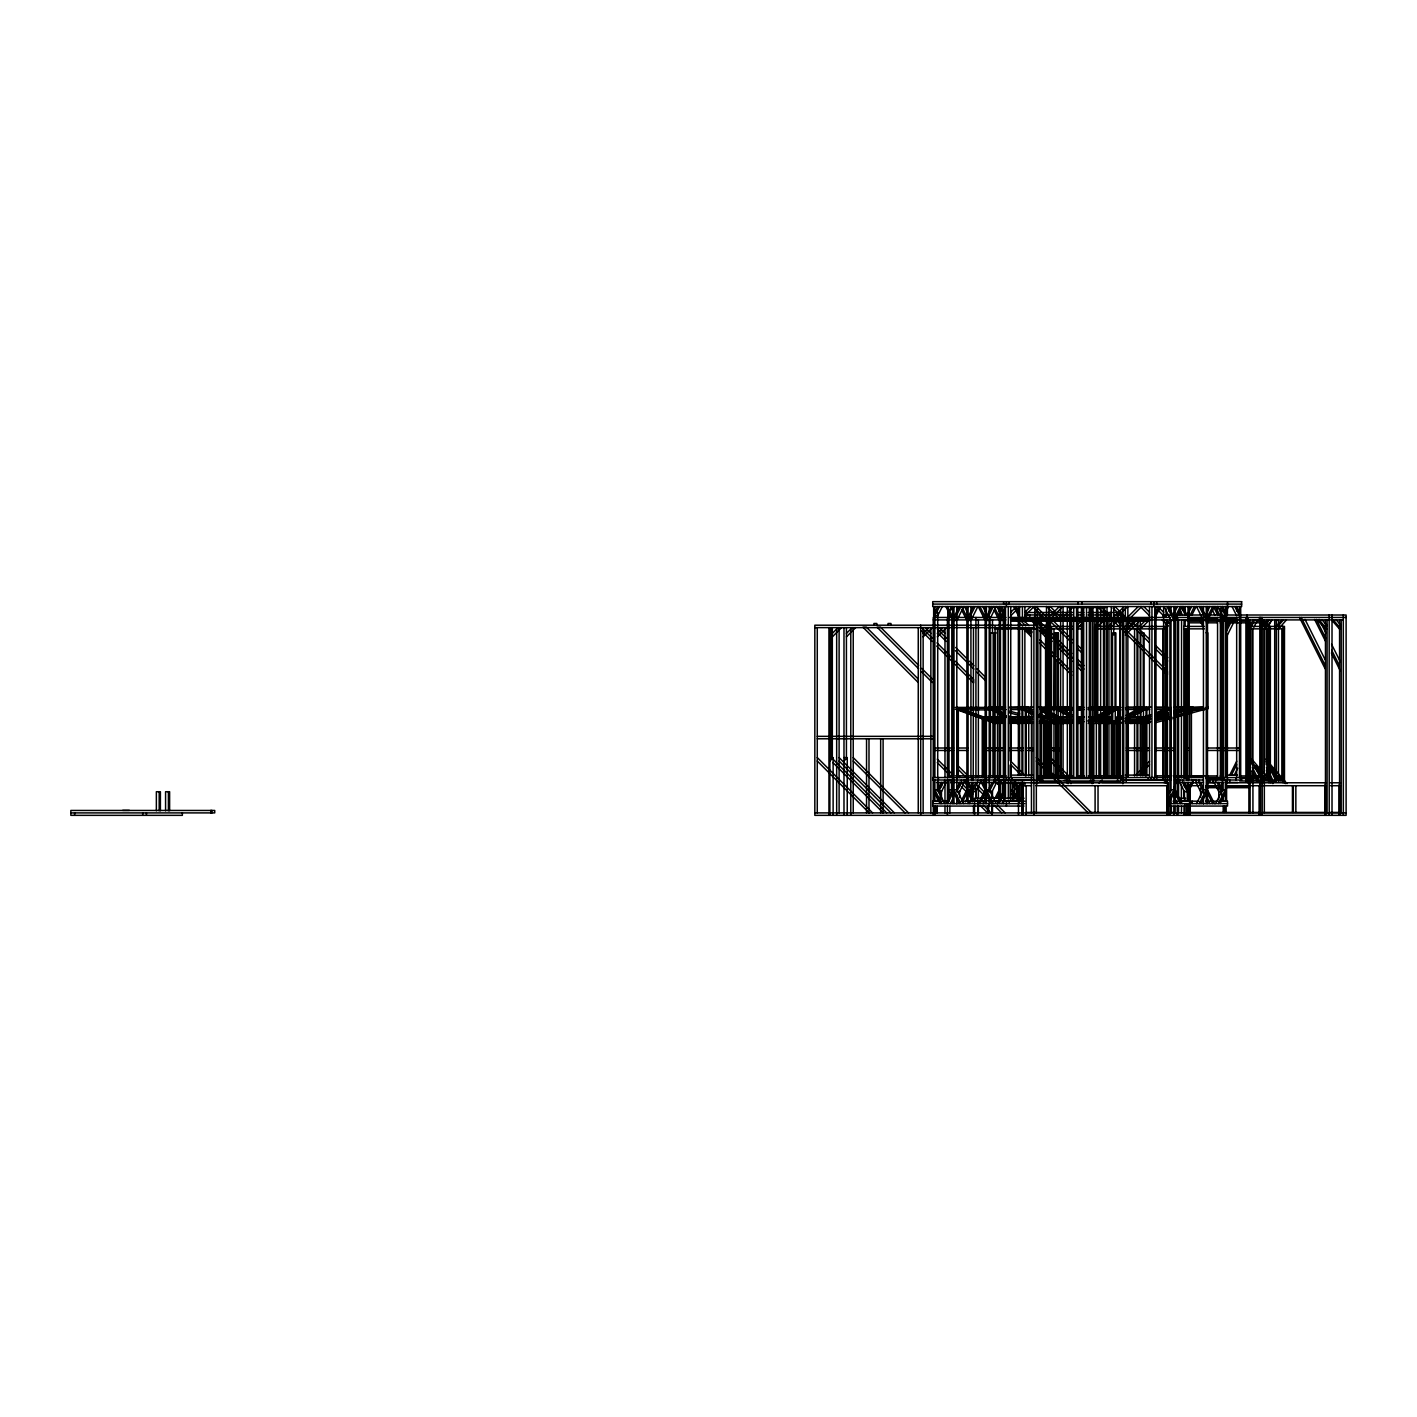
<?xml version="1.0" encoding="UTF-8"?>
<svg xmlns="http://www.w3.org/2000/svg" width="1417" height="1417" viewBox="0 0 1417 1417"><rect width="100%" height="100%" fill="white"/><g stroke="black" fill="none" stroke-linecap="round" stroke-linejoin="round"><path stroke-width="1.5" d="M989.81 707.065L989.828 632.956L993.211 632.956L993.211 707.526L990.678 707.526L990.678 632.956M990.43 775.843L990.43 709.191L993.813 709.634L993.831 775.843M992.963 709.864L992.98 777.561M1010.179 776.038L1010.179 765.074M1010.179 760.699L1010.179 719.074M1054.443 708.535L1054.673 658.94M1054.673 654.583L1054.673 632.779L1058.393 632.956L1058.393 707.526L1057.543 632.956M1054.992 707.065L1055.01 632.956M1115.037 632.956L1115.037 707.526L1112.504 707.526L1112.504 632.956L1115.888 632.956L1115.905 707.065L1088.646 721.678M1128.269 718.525L1128.269 775.843L1128.269 718.791M1143.253 632.956L1143.253 707.526L1140.72 707.526L1140.72 632.956L1144.104 632.956L1144.104 707.065L1126.586 716.453M1260.581 617.458L1260.581 815.342M989.261 708.535L989.491 706.888L1005.627 707.065M1008.833 715.904L1020.027 721.891L1019.797 723.556L1017.264 723.556L1017.495 721.891L1010.02 717.888M1056.993 708.535L1057.206 706.888M993.671 709.563L993.972 707.933L1005.025 707.933M1010.268 718.454L1010.551 716.825L1032.674 716.825M1011.88 719.322L1012.163 717.693L1032.072 717.693M1082.871 722.44L1083.173 720.81M996.877 723.502L997.32 721.855M1058.375 718.454L1058.818 716.825L1060.43 717.693M1064.521 721.678L1064.078 723.308L1062.467 722.44M1065.814 722.44L1066.257 720.81M1065.761 723.308L1066.204 721.678M1030.301 718.454L1030.885 716.825M934.883 612.303L937.771 606.547M939.489 606.547L934.883 615.757L937.717 615.757L942.323 606.547M949.957 610.373L951.887 606.547M953.995 616.98L959.203 606.547M960.939 606.547L953.995 620.433L956.812 620.433L963.755 606.547M968.112 616.98L973.32 606.547M975.055 606.547L968.112 620.433L970.928 620.433L977.872 606.547M986.391 616.98L991.599 606.547M993.317 606.547L986.391 620.433L989.208 620.433L996.151 606.547M1000.491 616.98L1003.112 611.754M1003.962 613.49L1000.491 620.433L1003.325 620.433L1005.06 616.962M938.656 788.206L941.526 782.45L941.473 786.612M943.261 782.45L938.656 791.66L941.473 791.66L946.078 782.45M945.83 803.616L952.773 789.73M947.548 803.616L952.773 793.183M956.812 788.206L959.699 782.45M950.382 803.616L952.986 798.409M964.233 780.005L964.233 782.45L959.628 791.66L956.812 791.66L961.417 782.45L961.417 780.005M961.682 800.144L966.89 789.73M962.533 801.88L966.89 793.183M965.367 801.88L967.102 798.409M973.001 788.206L975.888 782.45M980.44 780.005L980.44 782.45L975.835 791.66L973.001 791.66L977.624 782.45L977.624 780.005M978.226 803.616L985.169 789.73M979.944 803.616L985.169 793.183M989.208 788.206L992.077 782.45M982.76 803.616L984.514 800.144M983.38 780.005L983.38 782.45L996.629 782.45L992.024 791.66L989.208 791.66L993.813 782.45L993.813 780.005M994.929 798.409L999.268 789.73M996.665 798.409L999.268 793.183M997.32 803.616L1004.263 789.73M999.056 803.616L1004.263 793.183M1001.872 803.616L1005.344 796.673M1014.041 798.409L1018.38 789.73M1016.644 796.673L1018.38 793.183M1155.989 612.303L1158.876 606.547M1155.989 615.757L1160.594 606.547M1174.02 613.49L1177.492 606.547M1175.1 616.98L1180.308 606.547M1092.1 783.69L1093.959 780.005M1175.1 620.433L1182.044 606.547M1188.119 613.49L1191.608 606.547M1190.085 615.226L1194.425 606.547M1191.821 615.226L1196.161 606.547M1206.398 613.49L1209.888 606.547M1207.479 616.98L1212.704 606.547M1207.479 620.433L1214.422 606.547M1226.803 610.018L1228.539 606.547M1226.307 628.156L1229.779 621.195M1226.307 631.61L1231.515 621.195M1227.388 635.082L1234.331 621.195M1250.113 625.659L1253 619.902M1251.034 627.27L1254.718 619.902M1169.308 793.201L1171.044 789.73L1173.878 789.73L1169.539 798.409M1253.85 627.27L1257.534 619.902M1174.108 787.976L1176.872 780.005M1169.521 801.88L1173.878 793.183M1265.186 623.728L1267.099 619.902M1266.072 625.428L1268.835 619.902M1267.967 627.27L1271.651 619.902M1188.473 788.206L1191.343 782.45M1188.473 791.66L1193.079 782.45L1193.079 780.005M1196.497 803.616L1203.44 789.73L1206.257 789.73L1199.313 803.616M1206.505 787.976L1209.268 780.005M1201.049 803.616L1206.257 793.183M1229.726 775.117L1236.669 761.23M1215.609 803.616L1222.552 789.73L1225.368 789.73L1218.425 803.616M1231.444 775.117L1236.669 764.684M1220.143 803.616L1225.368 793.183M1234.26 775.117L1237.749 768.156M1262.706 625.659L1267.684 619.902M1264.336 625.659L1269.313 619.902M1265.664 627.572L1272.307 619.902M1276.823 625.659L1281.8 619.902M1278.453 625.659L1283.43 619.902M1279.781 627.572L1286.423 619.902M829.884 761.071L833.125 757.617L829.884 757.617M843.983 761.071L847.242 757.617L843.983 757.617M832.328 633.399L838.085 627.625M832.328 636.853L841.539 627.625M846.427 633.399L852.202 627.625M846.427 636.853L855.655 627.625M923.14 633.399L928.897 627.625M923.14 636.853L932.351 627.625M937.257 633.399L943.013 627.625M937.257 636.853L946.467 627.625M1010.746 612.303L1016.503 606.547M1010.746 615.757L1019.957 606.547M1024.863 612.303L1030.62 606.547M1024.863 615.757L1034.073 606.547M1026.351 612.481L1026.315 617.387L1026.404 614.872M1029.663 617.298L1029.663 614.872L1026.315 614.96L1026.315 612.516L1072.704 612.481M1048.952 616.98L1059.385 606.547M1050.511 618.892L1062.839 606.547M1063.069 616.98L1066.062 613.986M1069.038 611.01L1072.014 608.035M1064.61 618.892L1067.709 615.793M1078.071 624.224L1082.393 619.902M1078.16 627.572L1082.765 622.966M1095.04 625.659L1100.814 619.902M1107.014 614.872L1107.014 617.316M1095.04 629.113L1104.268 619.902L1104.056 722.971M1110.184 614.96L1088.132 614.96M1113.744 616.98L1122.689 608.035M1115.285 618.892L1127.631 606.547M1109.157 625.659L1112.044 622.772M1110.698 627.572L1118.385 619.902M1127.861 616.98L1138.294 606.547M1129.402 618.892L1141.748 606.547M1126.161 625.659L1131.917 619.902M1126.161 629.113L1135.371 619.902M1125.328 631.628L1135.761 621.195M1125.328 635.082L1139.215 621.195M1140.278 625.659L1146.034 619.902M1141.819 627.572L1149.488 619.902M996.895 798.108L999.959 795.026M1012.535 784.611L1015.599 781.546M1012.624 788.206L1018.398 782.45M1012.624 791.66L1021.852 782.45M1099.061 783.07L1102.143 780.005L1102.089 782.45L1122.955 782.45M1135.619 775.117L1149.506 761.23M1139.073 775.117L1149.506 764.684M1088.061 720.633L1113.355 707.065M1094.686 718.844L1093.835 719.305L1093.552 717.693L1089.177 717.693M1091.196 721.678L1118.438 707.065L1089.23 707.065M1103.294 715.585L1110.627 711.671M1094.845 721.483L1118.651 708.713L1118.651 777.561M1114.329 721.678L1120.156 718.543M1126.001 715.408L1141.571 707.065M1116.862 775.843L1116.862 721.678L1120.758 719.588M1125.24 718.543L1146.654 707.065M1088.274 723.378L1116.862 723.378L1120.528 721.483M1125.452 720.19L1146.867 708.713L1146.867 715.213M1150.622 714.629L1130.376 721.855L1130.819 723.502L1150.303 717.055M1154.66 713.194L1170.849 707.402L1170.849 780.005L1120.528 780.005M1150.055 715.355L1131.846 721.855L1132.289 723.502M1156.13 713.194L1166.244 709.563M1130.819 723.502L1150.834 716.347M1154.837 714.912L1170.849 709.191M1156.307 714.912L1168.317 710.625M1155.687 716.099L1168.157 712.769M1174.374 711.104L1178.537 709.988M1186.188 707.933L1190.988 706.658L1191.431 708.287M1155.298 716.665L1168.051 713.247M1173.985 711.653L1180.627 709.882M1188.509 707.756L1203.051 707.065M1140.366 721.111L1148.762 718.862M1155.05 717.179L1167.626 713.814M1173.914 712.131L1184.399 709.315M1139.516 722.192L1135.371 723.308L1134.928 721.678L1125.222 721.678M1174.817 712.733L1187.269 709.403M1141.234 722.174L1137.036 723.308L1136.611 721.678M1164.03 716.063L1168.476 714.877M1174.41 713.282L1189.731 709.173L1189.731 777.561M1149.205 720.491L1138.719 723.308L1138.276 721.678M1159.673 717.693L1168.069 715.443M1174.356 713.761L1191.414 709.208M1155.953 720.792L1162.17 719.11M1174.622 715.78L1199.508 709.12M1206.097 707.349L1207.798 706.888L1207.78 632.779L1206.097 632.779M1168.848 719.11L1156.396 722.44L1155.882 720.81M1172.993 717.994L1208.24 708.535L1207.798 706.888M1025.341 709.191L1022.808 709.669L1022.808 773.647M1044.223 719.322L1041.69 719.783L1041.69 777.561M1033.011 711.653L1023.676 706.658L1009.471 707.065M1032.621 709.651L1027.024 706.658L1024.456 707.065L1032.993 707.065M932.723 604.103L1241.646 604.103M1077.097 612.516L1083.739 612.481M1088.132 612.516L1122.105 612.516M1026.315 614.96L1072.775 614.872M1077.097 614.96L1083.81 614.872M1113.284 614.96L1122.211 614.872M1163.871 615.013L1170.442 615.013M1177.013 615.013L1203.316 615.013M1208.329 615.013L1223.03 615.013M1225.847 615.013L1346.115 615.013L1346.115 815.342L814.828 815.342L814.828 625.198L1034.959 625.198M949 615.757L951.817 615.757M953.11 617.458L933.307 617.458L933.307 801.933M956.227 617.458L986.143 617.458M989.119 617.458L1005.946 617.458M1008.886 617.458L1170.442 617.458M1174.817 617.458L1203.316 617.458M1207.567 617.458L1346.15 617.458M1010.746 618.751L1112.062 618.751M1116.472 618.751L1149.506 618.751M1188.969 618.751L1201.97 618.751M1206.31 618.751L1217.15 618.751M1221.489 618.751L1236.669 618.751M933.307 619.902L1005.946 619.902M1010.356 619.902L1169.893 619.902M1173.205 619.902L1204.202 619.902M1206.08 619.902L1329.217 619.902M1330.368 619.902L1343.334 619.902M1185.161 620.433L1187.995 620.433M1217.557 620.433L1220.374 620.433M1010.746 621.195L1149.506 621.195M1187.446 621.195L1201.97 621.195M1206.31 621.195L1237.307 621.195M1239.716 621.195L1246.305 621.195M1256.153 621.195L1262.618 621.195M1037.775 622.825L1040.255 622.825M1120.068 622.825L1122.512 622.825M1189.093 622.825L1202.023 622.825M1206.328 622.825L1217.114 622.825M1220.196 622.825L1221.436 622.825M1225.971 622.825L1246.305 622.825M1253.992 622.825L1262.618 622.825M1041.477 625.198L1048.013 625.198M1339.579 625.659L1341.208 625.659L1336.231 619.902M1072.687 626.456L1051.52 626.456L1051.52 716.701M1076.92 626.456L1083.279 626.456M1096.793 626.456L1120.085 626.456M1122.902 626.456L1165.252 626.456L1165.252 782.804M1204.326 626.403L1183.85 626.403L1183.85 778.128M814.828 627.625L1033.896 627.625M1039.299 627.625L1048.013 627.625M995.053 628.882L1037.403 628.882M1051.52 628.882L1072.687 628.882M1076.92 628.882L1083.279 628.882M1094.668 628.882L1120.085 628.882M1125.027 628.882L1165.252 628.882M1183.85 628.847L1204.326 628.847M1247.775 628.847L1284.475 628.847M1250.113 629.113L1252.929 629.113M1262.706 629.113L1267.046 629.113M1276.823 629.113L1278.453 629.113M996.204 632.956L994.504 632.956L994.486 707.065L997.727 707.933M1038.767 707.065L1071.677 707.065M1078.248 707.065L1082.641 707.065M1126.852 707.065L1150.923 707.065M1155.209 707.065L1168.033 707.065M1174.463 707.065L1189.43 707.065M990.448 707.402L955.395 707.402L995.85 721.855M1071.163 707.402L1058.162 707.402L1058.056 663.493M1077.664 707.402L1084.164 707.402M1094.987 707.402L1112.327 707.402M1116.667 707.402L1120.989 707.402M1174.41 707.402L1203.795 707.402M1009.453 707.933L1022.72 707.933L1022.72 709.563L1010.197 709.563M1040.255 707.933L1072.74 707.933M1077.079 707.933L1083.58 707.933M1087.902 707.933L1111.743 707.933L1112.026 709.563M1125.435 707.827L1140.154 707.827L1140.366 709.474M1149.364 707.933L1145.025 707.933L1145.326 709.563L1149.665 709.563M1155.865 707.933L1168.866 707.933M1174.852 709.031L1204.379 709.031M1125.647 709.474L1138.276 709.474M997.834 709.563L1006.123 709.563M1040.291 709.563L1072.899 709.563M1077.239 709.563L1083.775 709.563M1088.114 709.563L1109.865 709.563M1156.201 709.563L1167.059 709.563M1189.979 709.563L1196.196 709.563M1200.341 709.563L1204.503 709.563M1059.491 709.899L1072.651 709.899M1077.044 709.899L1083.633 709.899M1096.793 709.899L1107.775 709.899M1116.543 709.899L1120.936 709.899M1174.711 709.899L1203.246 709.899M1005.946 716.825L983.221 716.825L982.778 718.454L956.847 709.191M1043.178 716.825L1071.642 716.825M1077.894 716.825L1084.359 716.825M1088.752 716.825L1095.164 716.825L1095.447 718.454M1101.611 716.825L1112.398 716.825M1116.702 716.825L1121.024 716.825M1128.446 716.825L1150.09 716.825M1156.29 716.825L1168.706 716.825M1169.893 716.807L1171.611 716.807L1171.611 719.73L1169.893 719.73M987.826 717.693L1005.273 717.693M1044.559 717.693L1071.677 717.693M1077.345 717.693L1083.899 717.693M1103.524 717.693L1112.239 717.693M1116.614 717.693L1120.971 717.693M1147.894 717.693L1126.834 717.693L1127.117 775.843M1155.192 717.693L1167.519 717.693M1099.309 718.454L1112.31 718.454M1116.649 718.454L1120.989 718.454M1150.551 718.454L1146.388 718.454L1145.963 716.825M1154.713 718.454L1169.255 718.454M985.205 719.322L983.735 719.322L983.735 777.561M987.401 719.322L1004.954 719.322M1013.952 719.322L1032.621 719.322M1049.82 719.322L1072.439 719.322M1077.062 719.322L1083.633 719.322M1112.168 719.322L1096.368 719.305L1096.368 777.561M1116.561 719.322L1120.936 719.322M1127.117 719.322L1137.621 719.322M1143.962 719.322L1150.551 719.322M1154.944 719.322L1168.104 719.322M1004.901 720.81L994.362 720.81L993.919 722.44L1004.547 722.44M1009.117 720.81L1015.44 720.81M1031.257 720.81L1017.991 720.81L1017.991 722.44M1040.096 720.81L1046.738 720.81M1072.722 720.81L1053.433 720.81L1053.433 722.44M1077.009 720.81L1083.438 720.81L1079.612 718.897M1092.596 720.916L1115.728 720.916L1115.958 722.564M1125.311 720.81L1133.883 720.81M1134.804 720.81L1149.718 720.81M996.789 721.678L1004.901 721.678M1008.957 721.678L1017.069 721.678L1016.768 723.308L1008.603 723.308M1019.602 721.678L1032.869 721.678M1039.511 721.678L1071.606 721.678M1077.823 721.678L1084.04 721.678M1088.274 721.678L1119.395 721.678L1119.696 723.308L1119.395 721.678M1140.331 721.678L1150.622 721.678M1017.495 721.891L1020.027 721.891M1008.78 722.44L1015.157 722.44M1020.205 722.44L1031.257 722.44M1040.096 722.44L1046.738 722.44M1049.501 722.44L1072.882 722.44M1116.844 722.44L1121.077 722.44M1125.629 722.44L1150.161 722.44M996.346 723.308L1004.511 723.308M1019.602 723.308L1032.869 723.308M1039.511 723.308L1071.766 723.308M1116.738 723.308L1121.024 723.308M1125.576 723.308L1149.152 723.308M1048.987 723.378L1055.399 723.378M1061.811 723.378L1070.349 723.378M1077.965 723.378L1081.968 723.378M817.272 736.344L932.368 736.344M817.272 738.788L932.368 738.788M934.883 748.017L953.606 748.017M956.953 748.017L967.722 748.017M986.391 748.017L1005.096 748.017M1009.276 748.017L1023.375 748.017M1027.573 748.017L1033.276 748.017M1050.103 748.017L1060.624 748.017M1126.356 748.017L1141.092 748.017M1144.688 748.017L1149.506 748.017M1155.156 748.017L1173.878 748.017M1185.161 748.017L1187.995 748.017M1206.646 748.017L1239.485 748.017M934.883 750.461L953.606 750.461M956.953 750.461L967.722 750.461M986.391 750.461L1005.096 750.461M1009.276 750.461L1023.375 750.461M1027.573 750.461L1033.276 750.461M1050.103 750.461L1060.624 750.461M1126.356 750.461L1141.092 750.461M1144.688 750.461L1149.506 750.461M1155.156 750.461L1173.878 750.461M1185.161 750.461L1187.995 750.461M1206.646 750.461L1239.485 750.461M1010.746 775.117L1032.727 775.117M1125.328 775.117L1149.506 775.117M1226.591 775.117L1237.466 775.117M955.395 775.843L985.205 775.843M988.056 775.843L1006.141 775.843M1038.502 775.843L1072.935 775.843M1077.965 775.843L1084.324 775.843M1088.274 775.843L1121.024 775.843M1154.625 775.843L1170.849 775.843M1173.134 775.843L1203.352 775.843M1037.829 775.931L1040.255 775.931M1120.032 775.931L1122.512 775.931M1191.236 775.931L1217.114 775.931M1220.196 775.931L1221.436 775.931M1239.84 775.931L1246.305 775.931M1251.849 775.931L1262.618 775.931M953.428 777.561L932.723 777.561L932.723 780.005L1033.365 780.005M955.395 777.561L1033.347 777.561M1037.368 777.561L1122.884 777.561M1124.779 777.561L1170.849 777.561M1174.516 777.561L1203.246 777.561M1205.601 777.561L1246.694 777.561M1251.016 777.561L1262.618 777.561M1039.405 778.535L1120.847 778.535M1205.867 778.535L1224.146 778.535M1240.229 778.535L1246.694 778.535M1251.016 778.535L1257.481 778.535M1037.297 780.005L1041.761 780.005M1174.551 780.005L1203.246 780.005M1206.93 780.005L1241.646 780.005L1241.646 777.561M1191.608 780.324L1196.55 780.324M1247.775 780.324L1284.475 780.324M995.053 780.36L1037.403 780.36M1064.22 780.36L1068.453 780.36M1122.902 780.36L1165.252 780.36M1239.662 780.98L1247.226 780.98M1251.016 780.98L1257.481 780.98M936.495 782.45L947.459 782.45M950.984 780.005L950.984 782.45L964.233 782.45M965.101 780.005L965.101 782.45L966.819 782.45M967.173 780.005L967.173 782.45L980.44 782.45M981.29 780.005L981.29 782.45L983.026 782.45L985.895 788.206M1006.265 782.45L1000.172 782.45L1000.172 780.005M1008.302 782.45L1024.597 782.45M1037.297 782.45L1058.18 782.45M1163.623 782.45L1168.175 782.45M1175.154 782.45L1176.872 782.45M1179.812 780.005L1179.812 782.45L1193.079 782.45M1196.019 780.005L1196.019 782.45L1203.44 782.45M1207.55 782.45L1209.268 782.45M1223.774 782.45L1210.136 782.45L1210.136 780.005M1237.891 782.45L1226.909 782.45L1226.909 780.005M1191.608 782.769L1196.78 782.769M1206.947 782.769L1214.156 782.769M1225.953 782.769L1326.383 782.769M1330.226 782.769L1340.5 782.769M1023.233 785.709L1031.558 785.709M1035.951 785.709L1168.193 785.709M1198.959 785.709L1190.28 785.709L1190.191 800.516M1206.947 785.709L1216.317 785.709M1226.484 785.709L1326.383 785.709M1330.598 785.709L1340.5 785.709M1205.761 785.974L1218.779 785.974M1225.67 785.974L1249.546 785.974M1205.761 787.693L1218.779 787.693M1225.67 787.693L1249.546 787.693M951.817 789.73L949 789.73L951.604 794.937M970.928 789.73L968.112 789.73L972.452 798.409M1024.048 798.249L974.524 798.249L974.524 815.342M1180.024 798.249L1185.675 798.249M974.524 800.694L1021.763 800.694M1180.822 800.694L1184.895 800.694L1184.895 798.249M949 801.172L932.723 801.172L932.723 806.06L1024.03 806.06M961.24 801.172L985.045 801.172M993.813 801.172L1000.384 801.172M1024.828 801.172L1003.608 801.172L1003.608 803.616M1173.01 801.172L1199.012 801.172M1205.601 801.172L1227.529 801.172L1227.529 806.06L1169.007 806.06M932.723 803.616L1024.633 803.616M1169.007 803.616L1227.529 803.616M122.677 810.382L129.354 810.382M1026.156 812.419L1166.97 812.419M1170.088 812.419L1174.48 812.419M1188.721 812.419L1260.599 812.419M1263.415 812.419L1325.745 812.419M1330.226 812.419L1339.862 812.419M70.85 812.897L214.729 812.897L214.729 810.453L70.85 810.453L70.85 815.342L182.35 815.342L182.35 812.897M814.828 812.897L1346.15 812.897M1058.18 709.864L1056.48 708.943L1056.462 777.561M1009.17 710.997L1019.638 713.814M1028.034 716.046L1032.214 717.179M1008.727 712.645L1019.408 715.514M956.847 707.402L985.647 717.693M989.225 718.968L995.301 721.129M988.871 720.633L994.876 722.776M955.395 709.191L995.425 723.502M1022.72 707.933L1021.108 707.065L1032.78 713.318M1039.299 716.825L1040.928 717.693L1040.84 777.561M1062.803 709.899L1072.138 714.894M1054.673 706.888L1056.604 707.933M1057.861 709.031L1071.925 716.541M1077.522 719.553L1081.26 721.554M1056.32 709.545L1071.252 717.551M1060.093 717.498L1040.627 707.065L1042.239 707.933M1063.972 719.588L1067.869 721.678L1067.426 723.308L1049.908 713.92M1040.184 708.695L1046.029 711.83M1040.45 709.74L1052.672 716.293M1041.654 711.281L1052.866 717.303M1040.096 713.654L1055.045 721.678L1055.045 723.308L1038.626 714.664M1038.626 716.453L1048.35 721.678L1048.35 723.308L1040.574 719.127M1021.108 708.695L1032.78 714.965M992.024 706.888L1005.096 713.902M989.491 706.888L1006.283 715.904M990.146 709.031L1006.07 717.551M1009.79 719.553L1017.264 723.556M1157.866 606.547L1163.623 612.303M1157.476 609.611L1163.623 615.757M1165.961 619.902L1169.025 622.966M1165.624 619.902L1168.494 622.772M1162.17 619.902L1168.317 626.031M1143.749 606.547L1149.506 612.303M1140.295 606.547L1149.506 615.757M1129.668 619.548L1149.47 639.35M1155.581 645.461L1167.767 657.647M1114.984 606.547L1125.417 616.98M1126.214 619.548L1132.342 625.676M1135.424 628.758L1149.24 642.574M1155.386 648.72L1167.661 660.995M1113.071 608.088L1122.317 617.334M1100.867 606.547L1111.3 616.98M1097.413 606.547L1109.759 618.892M1050.192 606.547L1054.673 611.01M1057.649 613.986L1060.624 616.98M1046.738 606.547L1059.084 618.892M1052.335 619.902L1072.155 639.705M1078.248 645.815L1081.295 648.862M1036.093 606.547L1046.508 616.98M1048.881 619.902L1071.925 642.928M1078.054 649.075L1081.136 652.139M1032.639 606.547L1044.967 618.892M1039.741 621.425L1071.766 653.432M1077.859 659.525L1083.952 665.618M1039.37 624.507L1071.624 656.744M1077.77 662.89L1083.916 669.037M1041.654 627.518L1046.224 632.088M1049.271 635.135L1052.317 638.181M1058.428 644.292L1072.138 658.002M1078.231 664.095L1081.295 667.141M1039.812 627.625L1045.569 633.399M1030.584 619.902L1035.189 624.507M1041.336 630.654L1044.4 633.718M1049.005 638.323L1052.069 641.387M1058.216 647.534L1072.031 661.349M1078.178 667.496L1081.26 670.578M1039.423 630.707L1045.569 636.853M1024.491 621.195L1028.972 625.676M1019.921 619.902L1025.678 625.836M1028.76 628.918L1032.107 632.088M1039.741 639.705L1071.748 671.729M1025.695 627.625L1031.452 633.399M1016.467 619.902L1022.613 626.031M1025.678 629.113L1030.283 633.718M1039.493 642.928L1071.748 675.183M1022.242 627.625L1031.452 636.853M939.223 627.625L944.98 633.399M937.292 629.166L946.556 638.305M955.696 647.445L966.376 658.126M969.423 661.172L973.993 665.742M977.039 668.789L986.179 677.928M938.568 633.771L946.255 641.458M955.465 650.669L973.886 669.09M976.968 672.172L986.179 681.382M925.106 627.625L930.863 633.399M921.652 627.625L932.439 638.305M937.009 642.875L952.259 658.126M955.306 661.172L973.603 679.452L973.603 682.905L936.743 646.063M1050.458 757.617L1070.42 777.579M921.387 630.707L932.138 641.458M1050.458 761.071L1067.214 777.844M1036.341 757.617L1091.621 812.897M1036.341 761.071L1088.167 812.897M918.659 665.335L880.542 627.217L877.088 627.217L918.553 668.682M921.705 668.381L932.368 679.044M921.617 671.764L932.368 682.516M1010.746 761.23L1024.633 775.117M1010.746 764.684L1021.179 775.117M918.251 679.044L866.425 627.217L862.971 627.217L918.251 682.516M1010.746 789.73L1023.092 802.075M1010.746 793.183L1019.691 802.128M997.285 780.005L1000.154 782.875M995.354 781.546L999.959 786.152M957.538 765.304L966.748 774.514M977.5 785.266L985.187 792.935M997.462 805.228L1005.149 812.897M957.485 768.705L966.624 777.844M977.305 788.507L983.398 794.618M994.061 805.281L1001.695 812.897M937.275 759.158L952.631 774.514M961.86 783.725L972.593 794.476M983.345 805.228L991.032 812.897M937.275 762.594L952.507 777.844M961.665 786.984L972.328 797.665M979.944 805.281L987.578 812.897M853.229 757.617L908.51 812.897M853.229 761.071L905.056 812.897M839.112 757.617L894.393 812.897M839.112 761.071L890.939 812.897M886.67 812.844L831.389 757.564L831.389 627.625M832.913 762.541L883.216 812.844M817.272 757.564L872.553 812.844M817.272 761.018L869.099 812.844M1333.238 619.902L1341.208 629.113L1339.579 629.113L1331.608 619.902M1322.114 619.902L1327.091 625.659M1319.121 619.902L1327.091 629.113L1325.462 629.113L1317.491 619.902M1265.895 759.246L1287.008 783.636M1269.898 765.747L1274.113 770.635M1278.347 775.506L1285.378 783.636M1270.27 767.766L1281.854 781.139M1270.093 769.431L1280.224 781.139M1251.778 759.246L1272.891 783.636M1255.781 765.747L1259.996 770.635M1251.813 762.753L1267.737 781.139M1254.523 767.766L1266.107 781.139M1319.121 619.371L1325.834 632.814M1331.59 644.328L1340.234 661.597M1316.287 619.371L1325.887 638.571M1331.643 650.084L1339.331 665.441M1314.586 619.424L1325.444 641.139M1331.378 652.989L1340.252 670.755M1305.004 619.371L1325.161 659.684M1301.213 617.458L1325.214 665.441M1299.495 617.458L1325.161 668.789M1239.485 612.303L1236.598 606.547L1236.669 610.922M1234.88 606.547L1239.485 615.757M1232.046 606.547L1236.669 615.757M1222.481 606.547L1225.368 612.303M1220.763 606.547L1225.368 615.757L1222.552 615.757L1217.947 606.547M1215.166 606.547L1219.506 615.226M1213.43 606.547L1217.77 615.226M1212.35 610.018L1214.954 615.226M1201.049 606.547L1206.257 616.98M1199.313 606.547L1206.257 620.433L1203.44 620.433L1196.497 606.547M1201.386 619.902L1203.299 623.728M1199.65 619.902L1203.334 627.27M1266.355 761.567L1276.221 781.316M1266.497 767.5L1268.463 771.45M1270.447 775.382L1273.405 781.316M1266.355 770.671L1272.112 782.184M1182.77 606.547L1187.127 615.226M1181.052 606.547L1185.391 615.226M1179.954 610.018L1182.557 615.226M1252.238 761.567L1262.104 781.316M1249.422 761.567L1247.438 757.617L1249.369 764.914M1252.38 767.5L1259.288 781.316M1252.238 770.671L1257.995 782.184M1168.653 606.547L1173.878 616.98M1166.935 606.547L1173.878 620.433L1171.044 620.433L1164.101 606.547M1218.726 782.45L1221.613 788.206M1216.99 782.45L1221.613 791.66L1218.779 791.66L1214.174 782.45M1207.479 789.73L1214.422 803.616M1207.479 793.183L1212.704 803.616M1200.571 782.45L1203.44 788.206M1206.398 796.673L1209.888 803.616M1196.019 782.45L1200.624 791.66L1203.44 791.66L1198.835 782.45L1198.835 780.005M1184.364 782.45L1187.251 788.206M1179.812 782.45L1184.435 791.66L1187.251 791.66L1182.646 782.45L1182.646 780.005M1175.1 789.73L1182.044 803.616M1175.1 793.183L1180.308 803.616M1174.02 796.673L1177.492 803.616M1015.493 606.547L1018.38 612.303M1013.775 606.547L1018.38 615.757M1001.394 606.547L1004.263 612.303M999.658 606.547L1004.263 615.757M996.877 606.547L999.481 611.754M994.061 606.547L999.268 616.98M994.061 610.018L999.268 620.433M982.76 606.547L985.382 611.754M1069.127 780.005L1070.969 783.69M979.944 606.547L985.169 616.98M1066.31 780.005L1068.152 783.69M978.226 606.547L985.169 620.433M964.499 606.547L967.102 611.754M961.665 606.547L966.89 616.98M961.682 610.018L966.89 620.433M950.382 606.547L952.986 611.754M947.548 606.547L952.773 616.98M945.83 606.547L952.773 620.433M1015.652 782.45L1019.337 789.818M1003.271 782.45L1005.184 786.276M1001.536 782.45L1005.22 789.818M997.497 782.45L999.339 786.134M996.151 803.616L989.208 789.73L986.391 789.73L993.317 803.616M983.38 782.45L985.222 786.134M981.29 782.45L985.895 791.66M986.391 793.183L991.599 803.616M968.909 782.45L971.779 788.206M967.173 782.45L972.664 793.201M965.101 782.45L966.943 786.134M968.112 793.183L972.452 801.88M963.755 803.616L956.812 789.73L953.995 789.73L960.939 803.616M950.984 782.45L952.826 786.134M953.995 793.183L959.203 803.616M944.661 803.616L937.717 789.73L934.883 789.73L941.827 803.616M934.883 793.183L940.109 803.616M1207.142 707.065L1207.727 708.695M1192.671 706.658L1193.096 708.287M1156.378 716.825L1156.821 718.454M1141.517 720.81L1141.943 722.44M1132.378 721.678L1132.821 723.308M1117.021 707.827L1117.234 709.474M1116.862 721.678L1117.074 723.325M1055.647 718.791L1055.789 775.843M1047.482 721.412L1047.606 777.561M1046.632 720.987L1046.756 775.843M1044.949 721.855L1045.073 777.561M1044.081 721.412L1044.223 775.843M958.335 775.843L958.317 709.722L956.847 709.722L956.865 775.843M1343.298 615.013L1343.334 815.342M1341.208 619.902L1341.208 812.897M1339.862 785.709L1339.862 815.342M1339.579 619.902L1339.579 812.897M1339.012 784.947L1339.012 815.342M1332.015 615.013L1332.015 815.342M1329.181 615.013L1329.217 815.342M1327.091 619.902L1327.091 812.897M1325.745 785.709L1325.745 815.342M1325.462 619.902L1325.462 812.897M1324.895 784.947L1324.895 815.342M1295.847 785.709L1295.847 812.419M1293.314 785.709L1293.314 812.419M1292.446 785.709L1292.446 812.419M1284.475 782.769L1284.475 626.403L1247.775 626.403L1247.775 782.769M1283.253 628.847L1283.253 780.324M1283.076 626.403L1283.076 782.769M1281.854 628.847L1281.854 780.324M1278.453 619.902L1278.453 782.202M1276.327 619.902L1276.327 782.202M1274.698 619.902L1274.698 782.202M1270.358 626.403L1270.358 782.769M1268.959 626.403L1268.959 782.769M1267.737 628.847L1267.737 780.324M1267.046 628.67L1267.046 777.809M1266.213 628.44L1266.213 764.595M1266.213 773.381L1266.213 777.774M1264.336 812.897L1264.336 619.902L1264.23 624.277M1264.23 628.67L1264.23 773.416M1264.23 777.809L1264.23 782.202M1262.21 617.458L1262.21 815.342M1261.254 617.458L1261.254 621.85M1261.219 622.825L1261.219 769.36M1260.032 617.458L1260.032 621.85M1259.996 622.825L1259.996 775.931M1259.731 782.769L1259.731 785.709M1259.394 617.458L1259.394 619.902M1259.394 812.897L1259.394 815.342M1259.111 785.709L1259.111 815.342M1252.929 628.67L1252.929 812.897M1252.097 628.44L1252.097 764.595M1252.097 771.185L1252.097 782.166M1250.414 628.847L1250.414 780.324M1250.113 619.902L1250.113 812.897M1248.997 628.847L1248.997 780.324M1249.174 785.974L1249.174 787.693M1248.891 619.902L1248.891 812.897M1248.058 617.458L1248.058 782.166M1247.137 615.013L1247.137 782.361M1245.915 617.458L1245.915 782.361M1240.707 606.547L1240.707 777.561M1239.485 606.547L1239.485 777.561M1236.669 617.511L1236.669 777.561M1235.996 777.561L1235.996 780.005M1229.743 780.005L1229.743 782.45M1227.529 601.658L1227.388 614.677M1227.388 621.195L1227.388 625.588M1227.37 633.771L1227.37 775.931M1227.529 777.561L1227.529 780.005M1226.591 606.547L1226.591 777.561M1226.591 780.005L1226.591 801.172M1226.13 806.255L1226.13 812.419M1225.368 606.547L1225.368 777.561M1225.368 780.005L1225.368 801.172M1224.642 806.255L1224.642 812.419M1223.349 621.195L1223.349 779.439M1223.225 777.561L1223.225 778.535M1223.19 806.255L1223.19 812.419M1222.836 782.45L1222.836 790.775M1222.836 794.937L1222.836 801.172M1222.552 606.547L1222.552 610.922M1222.552 615.315L1222.552 777.561M1222.552 780.005L1222.552 790.597M1222.552 794.831L1222.552 801.172M1221.879 777.561L1221.879 780.005M1221.596 610.922L1221.596 779.527M1221.613 782.45L1221.613 794.937M1221.436 621.195L1221.436 777.561M1220.374 608.725L1220.374 779.527M1218.779 788.206L1218.779 799.099M1217.557 606.547L1217.557 613.118M1217.557 617.493L1217.557 779.527M1215.627 780.005L1215.627 782.45M1208.294 785.974L1208.294 787.693M1207.585 775.843L1207.585 777.561M1207.479 606.547L1207.479 803.616M1207.089 625.659L1207.089 629.113M1206.735 708.943L1206.753 775.843M1206.257 606.547L1206.257 803.616M1203.44 606.547L1203.44 613.118M1203.44 616.98L1203.44 793.183M1203.44 797.045L1203.44 803.917M1200.624 788.206L1200.624 797.47M1192.175 801.172L1192.175 803.616M1191.414 708.748L1191.414 777.561M1190.546 801.172L1190.546 803.616M1190.191 804.767L1190.191 815.342M1189.589 784.947L1189.589 815.342M1189.217 606.547L1189.217 707.278M1188.721 787.817L1188.721 800.516M1188.721 804.767L1188.721 815.342M1188.668 777.561L1188.668 780.005M1188.473 782.45L1188.473 801.172M1187.995 606.547L1187.853 777.561M1187.251 782.45L1187.251 801.172M1187.251 804.767L1187.251 815.342M1187.039 777.561L1187.039 780.005M1186.49 628.847L1186.49 778.128M1186.525 804.767L1186.525 815.342M1186.153 775.843L1186.153 777.561M1185.728 716.807L1185.728 719.73M1185.161 606.547L1185.161 613.118M1185.161 619.672L1185.161 626.243M1185.073 628.847L1185.073 778.128M1184.895 804.767L1184.895 815.342M1184.647 775.843L1184.647 777.561M1184.435 782.45L1184.435 786.612M1184.435 790.775L1184.435 801.172M1184.01 619.902L1184.01 626.473M1184.01 790.969L1184.01 797.558M1184.01 806.326L1184.01 815.342M1183.425 606.547L1183.425 610.621M1181.565 619.902L1181.388 777.809M1181.388 784.398L1181.388 801.933M1181.565 806.326L1181.388 812.897M1180.591 610.621L1180.591 614.677M1179.369 610.621L1179.369 614.677M1178.572 619.902L1178.572 707.632M1178.572 712.007L1178.572 799.737M1178.572 806.326L1178.572 812.897M1177.616 617.458L1177.616 707.632M1177.616 712.007L1177.616 777.809M1177.616 782.202L1177.616 793.166M1177.616 806.326L1177.616 815.342M1177.35 617.458L1177.35 707.632M1177.35 712.007L1177.35 797.558M1177.35 806.326L1177.35 815.342M1175.171 619.902L1175.171 777.809M1175.171 784.398L1175.171 790.969M1175.171 797.558L1175.171 801.933M1175.171 806.326L1175.171 812.897M1175.1 606.547L1175.1 803.616M1173.878 606.547L1173.878 803.616M1173.825 806.326L1173.825 815.342M1171.381 806.326L1171.381 812.897M1171.044 606.547L1171.044 613.118M1171.044 619.672L1171.044 791.04M1171.044 797.47L1171.044 803.917M1170.105 606.547L1170.105 610.922M1169.893 617.458L1169.893 815.342M1168.883 606.547L1168.883 610.922M1168.193 815.342L1168.193 782.769L995.053 782.804L995.053 626.456M1167.449 619.902L1167.449 812.897M1166.97 785.709L1166.97 815.342M1166.439 780.005L1166.439 782.45M1166.067 608.725L1166.067 615.315M1166.209 617.458L1166.209 615.74L1163.268 615.74L1163.268 617.458M1166.067 621.886L1166.067 777.561M1163.623 606.547L1163.623 665.742M1163.623 670.117L1163.623 707.402M1163.623 720.544L1163.623 777.561M1162.808 628.882L1162.808 780.36M1156.998 775.843L1156.998 777.561M1156.644 601.658L1156.644 604.103M1156.644 777.561L1156.644 780.005M1155.989 606.547L1155.989 777.561M1154.766 606.547L1154.766 777.561M1153.828 601.658L1153.828 606.547M1153.828 777.561L1153.828 780.005M1151.95 606.547L1151.95 777.561M1151.011 601.658L1151.011 604.103M1151.011 777.561L1151.011 780.005M1149.506 606.547L1149.506 777.561M1148.195 777.561L1148.195 780.005M1146.867 721.714L1146.867 775.843M1146.016 709.173L1146.016 717.781M1146.016 722.085L1146.016 775.843M1145.45 775.843L1145.45 718.791L1143.98 718.791L1143.98 775.843M1143.466 709.173L1143.466 717.781M1142.509 719.322L1142.509 775.843M1140.933 711.334L1140.933 717.781M1140.933 722.085L1140.933 775.843M1140.278 619.902L1140.278 707.632M1140.278 712.025L1140.278 718.596M1140.278 722.989L1140.278 775.63M1137.833 622.098L1137.833 626.473M1137.833 630.866L1137.833 707.632M1137.833 712.025L1137.833 718.596M1137.833 722.989L1137.833 773.434M1137.019 628.882L1137.019 707.915M1137.019 721.094L1137.019 775.967M1134.574 628.882L1134.574 716.701M1134.574 721.094L1134.574 775.967M1127.985 718.844L1127.985 775.843M1127.861 606.547L1127.861 626.243M1127.861 635.011L1127.861 713.831M1127.861 718.224L1127.861 775.152M1126.161 619.902L1126.161 782.202M1125.328 606.547L1125.328 618.751M1123.716 619.902L1123.716 782.202M1122.884 606.547L1122.884 618.751M1122.884 621.195L1122.884 627.784M1122.902 628.882L1122.884 783.831M1122.477 621.195L1122.512 777.561M1120.847 777.561L1120.847 780.98L1039.405 780.98L1039.405 777.561M1120.068 621.195L1120.032 777.561M1119.784 621.195L1119.82 777.561M1117.8 709.173L1117.8 775.843M1117.588 778.535L1117.588 780.98M1117.198 775.843L1117.198 777.561M1116.011 723.378L1116.011 775.843M1115.268 709.173L1115.268 722.085M1114.329 723.378L1114.329 775.843M1113.744 606.547L1113.744 635.011M1113.461 723.378L1113.461 775.843M1112.717 711.334L1112.735 777.561M1111.3 606.547L1111.3 707.278M1111.3 711.653L1111.3 777.348M1111.034 775.843L1111.034 777.561M1110.219 612.481L1110.184 617.405M1108.944 619.902L1108.944 707.632M1108.944 712.007L1108.944 777.809M1107.031 777.561L1107.031 607.521L1067.338 607.521L1067.338 777.561M1106.5 619.902L1106.5 707.632M1106.5 714.203L1106.5 777.809M1106.181 721.678L1106.181 777.561M1104.587 607.521L1104.587 711.316M1104.587 715.727L1104.587 722.351M1104.498 723.378L1104.498 775.843M1103.453 607.521L1103.63 777.561M1101.222 775.843L1101.222 777.561M1100.637 607.521L1100.637 715.727M1100.637 720.137L1100.637 777.561M1099.769 718.844L1099.751 777.561M1098.919 719.305L1098.919 775.843M1097.821 607.521L1097.821 715.727M1098.033 785.709L1098.033 812.419M1097.112 628.882L1097.112 716.701M1096.599 607.521L1096.599 715.727M1094.827 619.902L1094.827 718.596M1095.093 785.709L1095.093 812.419M1094.668 626.456L1094.668 716.701M1093.835 723.644L1093.835 777.561M1092.914 607.521L1092.914 777.561M1092.914 780.005L1092.914 783.424M1092.383 619.902L1092.383 718.596M1092.383 722.971L1092.383 782.202M1091.887 607.521L1091.887 618.556M1091.196 723.378L1091.196 775.843M1090.47 607.521L1090.47 777.561M1090.559 780.005L1090.559 782.45L1069.693 782.45L1069.693 780.005M1090.328 723.378L1090.328 775.843M1089.939 619.902L1089.939 718.596M1089.336 607.521L1089.336 777.561M1086.52 607.521L1086.52 777.561M1083.704 607.521L1083.704 777.561M1082.482 607.521L1082.482 777.561M1082.074 601.658L1082.074 604.103M1081.968 775.843L1081.968 777.561M1081.454 607.521L1081.454 717.941M1081.454 722.351L1081.454 777.561M1080.498 721.678L1080.498 777.561M1078.178 601.658L1078.178 604.103M1077.77 607.521L1077.965 777.561M1076.548 607.521L1076.548 777.561M1073.732 607.521L1073.732 777.561M1071.748 619.902L1071.748 777.809M1070.915 607.521L1070.915 777.561M1070.349 721.678L1070.349 777.561M1069.782 607.521L1069.782 777.561M1067.338 780.005L1067.338 783.424M1063.069 606.547L1063.069 777.348M1060.89 719.783L1060.89 777.561M1060.624 606.547L1060.624 777.348M1060.022 719.322L1060.04 777.561M1058.34 775.843L1058.34 777.561M1058.056 632.779L1058.056 659.1M1058.18 709.191L1058.162 777.561M1057.489 718.862L1057.489 775.843M1055.842 632.956L1055.842 654.884M1055.842 659.277L1055.842 707.526M1055.523 632.779L1055.523 654.707M1055.523 659.1L1055.523 707.349M1054.957 775.843L1054.779 777.561M1053.965 628.882L1053.965 778.163M1051.52 721.094L1051.52 778.163M1050.706 723.378L1050.706 775.843M1050.458 619.902L1050.458 718.596M1050.458 722.971L1050.458 777.809M1048.952 606.547L1048.952 718.224M1048.952 722.599L1048.952 777.348M1048.013 619.902L1048.013 718.596M1048.013 722.475L1048.013 777.809M1047.624 717.693L1047.624 719.322M1046.508 606.547L1046.508 718.224M1046.508 722.599L1046.508 777.348M1045.994 716.825L1045.994 718.454M1045.569 629.839L1045.569 718.065M1044.223 721.501L1044.223 777.561M1042.664 778.535L1042.664 780.98M1041.991 709.669L1041.991 714.079M1041.141 709.208L1041.141 715.656M1041.141 719.96L1041.141 777.561M1040.503 621.195L1040.503 777.561M1040.468 621.195L1040.22 777.561M1037.829 621.195L1037.829 777.561M1037.368 606.547L1037.368 618.751M1037.368 621.195L1037.368 783.831M1036.341 619.902L1036.341 812.897M1034.924 606.547L1034.924 618.751M1034.924 621.195L1034.924 625.588M1033.896 617.458L1033.896 815.342M1031.824 718.844L1031.824 775.843M1031.452 627.625L1031.452 812.897M1029.415 707.933L1029.415 709.563M1028.724 711.352L1028.724 775.843M1027.024 706.658L1027.024 708.287M1026.191 709.634L1026.191 775.843M1026.156 785.709L1026.156 815.342M1025.323 711.334L1025.341 775.843M1024.863 606.547L1024.863 621.886M1024.863 628.457L1024.863 707.402M1024.934 782.769L1024.934 785.709M1023.676 706.658L1023.676 708.287M1023.233 782.769L1023.233 815.342M1022.844 782.45L1022.844 801.172M1022.419 606.547L1022.419 617.511M1022.419 628.457L1022.419 707.402M1022.419 782.113L1022.277 801.508M1021.94 709.208L1021.94 773.7M1021.763 798.249L1021.763 815.342M1021.055 782.45L1021.055 801.508M1019.602 606.547L1019.602 617.511M1019.602 621.886L1019.602 775.365M1019.461 784.557L1019.461 799.383M1018.38 606.547L1018.38 617.511M1018.38 621.886L1018.38 775.365M1018.38 786.346L1018.504 815.342M1018.238 786.683L1018.238 799.383M1017.158 786.612L1017.158 790.775M1016.892 786.346L1016.892 794.831M1014.767 782.113L1014.767 799.064M1013.137 782.113L1013.137 786.346M1013.137 790.597L1013.137 799.064M1012.624 782.45L1012.624 801.172M1012.075 777.561L1012.075 780.005M1011.029 718.844L1011.029 760.646M1011.029 765.038L1011.029 776.038M1010.746 606.547L1010.746 777.561M1010.746 780.005L1010.746 801.172M1010.197 782.45L1010.197 799.099M1009.241 601.658L1009.241 604.103M1009.241 777.561L1009.241 780.005M1009.241 801.172L1009.241 803.616M1008.302 606.547L1008.302 777.561M1008.302 780.005L1008.302 799.064M1006.424 601.658L1006.424 606.547M1006.424 777.561L1006.424 780.005M1006.424 801.172L1006.424 806.06M1005.485 606.547L1005.485 777.561M1005.485 780.005L1005.485 799.064M1004.263 606.547L1004.263 777.561M1004.263 780.005L1004.263 799.064M1003.608 601.658L1003.608 604.103M1003.608 777.561L1003.608 780.005M1003.325 610.922L1003.325 777.348M1003.041 786.612L1003.041 790.775M1002.775 784.239L1002.775 794.831M1000.65 780.005L1000.65 799.064M1000.491 606.547L1000.491 777.348M999.268 606.547L999.268 797.045M999.127 775.843L999.127 777.561M999.02 780.005L999.02 799.064M997.497 628.882L997.497 780.36M996.983 775.843L996.983 777.561M994.663 775.843L994.663 777.561M994.043 710.891L994.043 777.561M992.485 619.902L992.485 633.062M992.485 790.969L992.485 797.558M992.485 806.326L992.485 812.897M992.024 791.04L992.024 797.47M991.9 804.767L991.9 815.342M990.04 617.458L990.04 777.809M989.208 606.547L989.208 791.66M989.208 799.241L989.208 803.917M988.641 804.767L988.641 812.897M987.596 806.291L987.596 812.897M986.391 606.547L986.391 803.616M985.169 606.547L985.169 803.616M982.654 775.843L982.654 777.561M982.247 718.791L982.247 775.843M978.368 619.902L978.368 777.809M978.368 786.577L978.368 797.558M978.368 806.326L978.368 812.897M977.783 798.249L977.783 815.342M977.464 775.843L977.464 777.561M975.923 617.458L975.923 777.809M975.923 788.649L975.923 797.558M975.764 775.843L975.764 777.561M975.835 788.206L975.835 799.099M973.479 627.625L973.213 780.005M973.479 806.291L973.479 812.897M973.001 782.45L973.001 801.172M971.779 782.45L971.779 801.172M971.584 777.561L971.584 780.005M970.928 606.547L970.928 777.348M970.928 786.098L970.928 791.04M970.928 794.866L970.928 801.774M969.706 801.172L969.706 803.616M968.112 606.547L968.077 803.616M966.89 606.547L966.89 801.437M959.628 782.45L959.628 786.736M959.628 791.04L959.628 797.47M959.398 775.843L959.398 777.561M957.024 777.561L957.024 780.005M956.812 606.547L956.812 791.66M956.812 794.866L956.812 803.917M953.995 606.547L953.995 803.616M952.773 606.547L952.773 803.616M951.817 617.511L951.817 777.561M951.817 782.113L951.817 790.597M951.551 782.45L951.551 790.775M949.868 806.326L949.868 812.897M949 610.922L949 777.561M949 780.005L949 799.064M947.778 608.725L947.778 777.561M947.778 780.005L947.778 801.172M947.424 617.458L947.424 777.809M947.459 780.005L947.424 801.933M947.424 806.291L947.424 815.342M944.98 627.625L944.98 777.614M944.98 782.025L944.98 801.88M944.98 806.291L944.98 812.897M944.625 780.005L944.625 782.45M941.473 790.775L941.473 799.099M940.25 790.775L940.25 799.099M938.373 777.561L938.373 780.005M938.656 782.45L938.656 792.847M938.656 797.009L938.656 801.172M937.717 612.303L937.717 777.561M937.717 780.005L937.717 790.597M937.717 796.939L937.717 801.172M937.434 782.45L937.434 790.775M937.434 797.009L937.434 801.172M937.257 806.291L937.257 812.897M935.751 806.326L935.751 812.897M934.883 606.547L934.883 777.561M934.883 780.005L934.883 801.172M934.813 806.291L934.813 815.342M933.661 606.547L933.661 777.561M933.661 780.005L933.661 801.172M933.307 806.291L933.307 815.342M930.863 627.625L930.863 812.897M923.14 627.625L923.14 812.897M920.696 625.198L920.696 815.342M918.251 627.625L918.251 812.897M890.974 625.198L890.974 623.48L888.034 623.48L888.034 625.198M883.11 738.788L883.11 812.897M880.665 738.788L880.665 812.897M876.857 625.198L876.857 623.48L873.917 623.48L873.917 625.198M868.993 738.788L868.993 812.897M866.549 738.788L866.549 812.897M853.229 627.625L853.229 812.897M850.785 627.625L850.785 815.342M847.242 757.617L847.242 815.342M846.427 627.625L846.427 757.758M843.983 627.625L843.983 815.342M839.112 627.625L839.112 812.897M836.668 627.625L836.668 815.342M833.125 757.617L833.125 815.342M832.328 627.625L832.328 757.758M829.884 627.625L829.884 815.342M828.945 627.625L828.945 815.342M817.272 627.625L817.272 812.897M211.912 810.453L211.912 812.897M211.204 810.453L211.204 812.897M210.814 810.453L210.814 812.897M169.615 810.79L169.615 791.731L165.576 791.731L165.576 810.79M168.393 791.731L168.393 810.79M160.404 810.79L160.404 791.731L156.366 791.731L156.366 810.79M159.182 791.731L159.182 810.79M146.447 812.897L146.447 815.342M142.692 812.897L142.692 815.342M74.605 812.897L74.605 815.342M1128.269 709.191L1128.269 715.638L1128.269 709.191M992.059 708.27L991.758 709.899L958.848 709.899L959.274 708.27L992.059 708.27M1040.521 614.872L1040.432 617.387L1040.521 614.872M1121.13 614.872L1121.042 617.405L1121.13 614.872M1241.646 601.658L932.723 601.658L932.723 606.547L1241.646 606.547L1241.646 601.658M1115.551 619.548L1112.097 619.548L1167.378 674.829L1167.378 671.375L1115.551 619.548M1212.952 782.45L1212.952 780.005L1212.81 782.45"/></g></svg>
